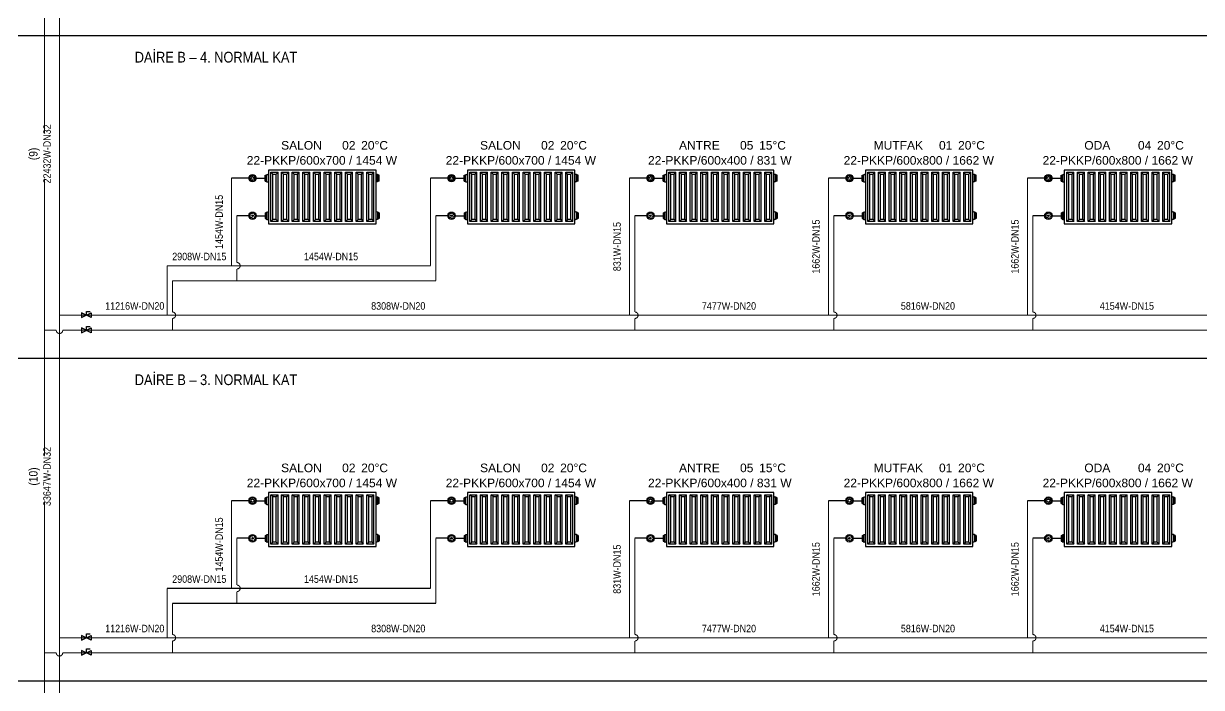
# Model space of a CAD drawing. Header units: centimetres. Extents: x -61 to 10101, y -10257 to 1521.
# Drawn here: x 3267 to 4362, y -3006 to -2389 of the extents above; entities that cross this region are included whole.
import ezdxf
from ezdxf.enums import TextEntityAlignment as Align

# ---------------------------------------------------------------- set-up
doc = ezdxf.new("R2010")
doc.units = ezdxf.units.CM
doc.linetypes.add('DASHED', pattern=[1.524, 1.27, -0.254])
doc.linetypes.add('ISITMA DONUS HATTI', pattern=[1.66, 1.57, -0.02, -0.07])
for name, color, linetype in [('MTY-ISITMA-DONUS-BORU', 30, 'ISITMA DONUS HATTI'), ('MTY-ISITMA-GIDIS-BORU', 10, 'Continuous'), ('MTY-RADYATÖR', 2, 'Continuous'), ('MTY-VANA', 1, 'Continuous'), ('ROTAS-ISITMA-CAP', 41, 'Continuous'), ('ROTAS-ISITMA-DONUS', 30, 'DASHED'), ('ROTAS-ISITMA-GIDIS', 10, 'Continuous'), ('ROTAS-KAT-BANDI', 8, 'Continuous'), ('ROTAS-KRITIK', 1, 'Continuous'), ('ROTAS-MASKE', 7, 'Continuous'), ('ROTAS-RADYATOR', 2, 'Continuous'), ('ROTAS-VANA', 1, 'Continuous'), ('ROTAS-YAZI', 7, 'Continuous')]:
    doc.layers.add(name, color=color, linetype=linetype)
doc.styles.add('MTYCAPLT', font='arial.ttf', dxfattribs={"width": 0.65, "height": 1})
doc.styles.add('ROTAS', font='arial.ttf')

# ---------------------------------------------------------------- blocks, each defined once
blk = doc.blocks.new('MTY-RADYATOR KOLON')
at = {"layer": 'MTY-ISITMA-DONUS-BORU'}
for p, q in [((11, 22.5), (0, 22.5)), ((17.9, 22.5), (26.3, 22.5))]:
    blk.add_line(p, q, dxfattribs=at)
at = {"layer": 'MTY-ISITMA-GIDIS-BORU'}
for p, q in [((11, 57.5), (-5, 57.5)), ((17.9, 57.5), (26.3, 57.5))]:
    blk.add_line(p, q, dxfattribs=at)
at = {"layer": 'MTY-RADYATÖR', "color": 15}
for p, q in [((11.7, 57.5), (12.5, 57.5)), ((12.3, 58.4), (11.9, 58.5)), ((12.3, 56.6), (11.9, 56.5)), ((12.8, 59.1), (12.5, 59.4)), ((12.8, 55.9), (12.5, 55.6)), ((13.4, 60), (13.6, 59.6)), ((13.4, 55), (13.6, 55.4)), ((14.5, 60.2), (14.5, 59.4)), ((14.5, 54.8), (14.5, 55.6)), ((15.5, 60), (15.3, 59.6)), ((15.5, 55), (15.3, 55.4)), ((16.1, 59.1), (16.4, 59.4)), ((16.1, 55.9), (16.4, 55.6)), ((17.2, 57.5), (16.4, 57.5)), ((16.6, 58.4), (17, 58.5)), ((16.6, 56.6), (17, 56.5)), ((26.3, 60.2), (27.2, 60.2)), ((26.3, 58.8), (26.3, 60.2)), ((26.3, 58.8), (27.2, 58.8)), ((26.3, 56.2), (26.3, 58.8)), ((26.3, 56.2), (27.2, 56.2)), ((26.3, 54.8), (26.3, 56.2)), ((26.3, 54.8), (27.2, 54.8)), ((27.2, 60.2), (27.2, 60.7)), ((27.2, 60.7), (27.8, 60.7)), ((27.2, 58.8), (27.2, 60.2)), ((27.2, 56.2), (27.2, 58.8)), ((27.2, 54.8), (27.2, 56.2)), ((27.2, 54.3), (27.2, 54.8)), ((27.8, 60.9), (28.8, 61)), ((27.8, 60.7), (27.8, 60.9)), ((27.8, 54.3), (27.8, 60.7)), ((31.6, 17.2), (31.6, 63)), ((31.6, 63), (38.2, 63)), ((33.4, 61.3), (31.6, 63)), ((33.4, 19), (33.4, 61.3)), ((33.4, 61.3), (36.5, 61.3)), ((36.5, 61.3), (38.2, 63)), ((36.5, 19), (36.5, 61.3)), ((38.2, 17.2), (38.2, 63)), ((41.5, 17.2), (41.5, 63)), ((43.3, 61.3), (41.5, 63)), ((41.5, 63), (48.1, 63)), ((43.3, 19), (43.3, 61.3)), ((43.3, 61.3), (46.4, 61.3)), ((46.4, 61.3), (48.1, 63)), ((46.4, 19), (46.4, 61.3)), ((48.1, 17.2), (48.1, 63)), ((51.5, 17.2), (51.5, 63)), ((53.2, 61.3), (51.5, 63)), ((51.5, 63), (58, 63)), ((53.2, 19), (53.2, 61.3)), ((53.2, 61.3), (56.3, 61.3)), ((56.3, 61.3), (58, 63)), ((56.3, 19), (56.3, 61.3)), ((58, 17.2), (58, 63)), ((61.4, 17.2), (61.4, 63)), ((61.4, 63), (67.9, 63)), ((63.1, 61.3), (61.4, 63)), ((63.1, 19), (63.1, 61.3)), ((63.1, 61.3), (66.2, 61.3)), ((66.2, 61.3), (67.9, 63)), ((66.2, 19), (66.2, 61.3)), ((67.9, 17.2), (67.9, 63)), ((71.3, 17.2), (71.3, 63)), ((71.3, 63), (77.8, 63)), ((73, 61.3), (71.3, 63)), ((73, 19), (73, 61.3)), ((73, 61.3), (76.1, 61.3)), ((76.1, 61.3), (77.8, 63)), ((76.1, 19), (76.1, 61.3)), ((77.8, 17.2), (77.8, 63)), ((81.2, 17.2), (81.2, 63)), ((81.2, 63), (87.7, 63)), ((82.9, 61.3), (81.2, 63)), ((82.9, 19), (82.9, 61.3)), ((82.9, 61.3), (86, 61.3)), ((86, 61.3), (87.7, 63)), ((86, 19), (86, 61.3)), ((87.7, 17.2), (87.7, 63)), ((91.1, 17.2), (91.1, 63)), ((91.1, 63), (97.6, 63)), ((92.8, 61.3), (91.1, 63)), ((92.8, 19), (92.8, 61.3)), ((92.8, 61.3), (95.9, 61.3)), ((95.9, 61.3), (97.6, 63)), ((95.9, 19), (95.9, 61.3)), ((97.6, 17.2), (97.6, 63)), ((101, 17.2), (101, 63)), ((101, 63), (107.5, 63)), ((102.7, 61.3), (101, 63)), ((102.7, 19), (102.7, 61.3)), ((102.7, 61.3), (105.8, 61.3)), ((105.8, 61.3), (107.5, 63)), ((105.8, 19), (105.8, 61.3)), ((107.5, 17.2), (107.5, 63)), ((110.9, 17.2), (110.9, 63)), ((110.9, 63), (117.4, 63)), ((112.6, 61.3), (110.9, 63)), ((112.6, 19), (112.6, 61.3)), ((112.6, 61.3), (115.7, 61.3)), ((115.7, 61.3), (117.4, 63)), ((115.7, 19), (115.7, 61.3)), ((117.4, 17.2), (117.4, 63)), ((120.8, 17.2), (120.8, 63)), ((120.8, 63), (127.3, 63)), ((122.5, 61.3), (120.8, 63)), ((122.5, 19), (122.5, 61.3)), ((122.5, 61.3), (125.6, 61.3)), ((125.6, 61.3), (127.3, 63)), ((125.6, 19), (125.6, 61.3)), ((127.3, 17.2), (127.3, 63)), ((130.8, 60.9), (129.8, 61)), ((130.8, 60.7), (130.8, 60.9)), ((130.8, 54.3), (130.8, 60.7)), ((131.4, 60.7), (130.8, 60.7)), ((131.4, 60.2), (131.4, 60.7)), ((132.3, 60.2), (131.4, 60.2)), ((131.4, 58.8), (131.4, 60.2)), ((132.3, 58.8), (131.4, 58.8)), ((131.4, 56.2), (131.4, 58.8)), ((132.3, 56.2), (131.4, 56.2)), ((131.4, 54.8), (131.4, 56.2)), ((132.3, 54.8), (131.4, 54.8)), ((131.4, 54.3), (131.4, 54.8)), ((132.3, 58.8), (132.3, 60.2)), ((132.3, 56.2), (132.3, 58.8)), ((132.3, 54.8), (132.3, 56.2)), ((27.2, 54.3), (27.8, 54.3)), ((27.8, 54.1), (27.8, 54.3)), ((27.8, 54.1), (28.8, 54)), ((130.8, 54.1), (129.8, 54)), ((131.4, 54.3), (130.8, 54.3)), ((130.8, 54.1), (130.8, 54.3)), ((15.2, 22.5), (13.8, 22.5)), ((26.3, 25.2), (27.2, 25.2)), ((26.3, 25.2), (26.3, 23.8)), ((26.3, 23.8), (27.2, 23.8)), ((26.3, 23.8), (26.3, 21.2)), ((27.2, 25.7), (27.8, 25.7)), ((27.2, 25.7), (27.2, 25.2)), ((27.2, 25.2), (27.2, 23.8)), ((27.2, 23.8), (27.2, 21.2)), ((27.8, 25.9), (28.8, 26)), ((27.8, 25.9), (27.8, 25.7)), ((27.8, 25.7), (27.8, 19.3)), ((130.8, 25.9), (129.8, 26)), ((130.8, 25.9), (130.8, 25.7)), ((130.8, 25.7), (130.8, 19.3)), ((131.4, 25.7), (130.8, 25.7)), ((131.4, 25.7), (131.4, 25.2)), ((132.3, 25.2), (131.4, 25.2)), ((131.4, 25.2), (131.4, 23.8)), ((132.3, 23.8), (131.4, 23.8)), ((131.4, 23.8), (131.4, 21.2)), ((132.3, 25.2), (132.3, 23.8)), ((132.3, 23.8), (132.3, 21.2)), ((26.3, 21.2), (27.2, 21.2)), ((26.3, 21.2), (26.3, 19.8)), ((26.3, 19.8), (27.2, 19.8)), ((27.2, 21.2), (27.2, 19.8)), ((27.2, 19.8), (27.2, 19.3)), ((27.2, 19.3), (27.8, 19.3)), ((27.8, 19.3), (27.8, 19.1)), ((27.8, 19.1), (28.8, 19)), ((33.4, 19), (31.6, 17.2)), ((38.2, 17.2), (31.6, 17.2)), ((36.5, 19), (33.4, 19)), ((36.5, 19), (38.2, 17.2)), ((43.3, 19), (41.5, 17.2)), ((48.1, 17.2), (41.5, 17.2)), ((46.4, 19), (43.3, 19)), ((46.4, 19), (48.1, 17.2)), ((53.2, 19), (51.5, 17.2)), ((58, 17.2), (51.5, 17.2)), ((56.3, 19), (53.2, 19)), ((56.3, 19), (58, 17.2)), ((63.1, 19), (61.4, 17.2)), ((67.9, 17.2), (61.4, 17.2)), ((66.2, 19), (63.1, 19)), ((66.2, 19), (67.9, 17.2)), ((73, 19), (71.3, 17.2)), ((77.8, 17.2), (71.3, 17.2)), ((76.1, 19), (73, 19)), ((76.1, 19), (77.8, 17.2)), ((82.9, 19), (81.2, 17.2)), ((87.7, 17.2), (81.2, 17.2)), ((86, 19), (82.9, 19)), ((86, 19), (87.7, 17.2)), ((92.8, 19), (91.1, 17.2)), ((97.6, 17.2), (91.1, 17.2)), ((95.9, 19), (92.8, 19)), ((95.9, 19), (97.6, 17.2)), ((102.7, 19), (101, 17.2)), ((107.5, 17.2), (101, 17.2)), ((105.8, 19), (102.7, 19)), ((105.8, 19), (107.5, 17.2)), ((112.6, 19), (110.9, 17.2)), ((117.4, 17.2), (110.9, 17.2)), ((115.7, 19), (112.6, 19)), ((115.7, 19), (117.4, 17.2)), ((122.5, 19), (120.8, 17.2)), ((127.3, 17.2), (120.8, 17.2)), ((125.6, 19), (122.5, 19)), ((125.6, 19), (127.3, 17.2)), ((130.8, 19.1), (129.8, 19)), ((130.8, 19.3), (130.8, 19.1)), ((131.4, 19.3), (130.8, 19.3)), ((132.3, 21.2), (131.4, 21.2)), ((131.4, 21.2), (131.4, 19.8)), ((132.3, 19.8), (131.4, 19.8)), ((131.4, 19.8), (131.4, 19.3)), ((132.3, 21.2), (132.3, 19.8))]:
    blk.add_line(p, q, dxfattribs=at)
blk.add_lwpolyline([(129.3, 65), (29.3, 65), (29.3, 15), (129.3, 15)], close=True, dxfattribs=at)
for centre, radius in [((14.5, 57.5), 3.45), ((14.5, 57.5), 2.72), ((14.5, 57.5), 1.41), ((14.5, 22.5), 3.45), ((14.5, 22.5), 0.697)]:
    blk.add_circle(centre, radius, dxfattribs=at)
for centre, radius, start, end in [((28.7, 61.6), 0.575, 274, 350), ((129.8, 61.6), 0.575, 190, 266), ((28.7, 53.4), 0.575, 10, 86), ((129.8, 53.4), 0.575, 94, 170), ((12.6, 23.9), 0.622, 108, 180), ((10.3, 22.5), 2.15, 320.2532, 39.7468), ((12.5, 28.5), 4.01, 267.9571, 308.0429), ((15.2, 24.7), 0.622, 36, 108), ((18.5, 25.4), 2.8, 186.5365, 245.4635), ((18.3, 19.7), 2.6, 112.1116, 175.8884), ((16.8, 22.5), 0.622, 324, 36), ((28.7, 26.6), 0.575, 274, 350), ((129.8, 26.6), 0.575, 190, 266), ((12.6, 21.1), 0.622, 180, 252), ((13.1, 18.2), 2.44, 37.6114, 106.3886), ((15.2, 20.3), 0.622, 252, 324), ((28.7, 18.4), 0.575, 10, 86), ((129.8, 18.4), 0.575, 94, 170)]:
    blk.add_arc(centre, radius, start, end, dxfattribs=at)
at = {"layer": 'MTY-RADYATÖR', "color": 2, "style": 'MTYCAPLT', "width": 0.65}
for tag, p, height in [('MAHAL_001', (63.5, 86), 10), ('RAD_001', (69.6, 72.5), 10), ('NO_001', (33.9, 42.2), 15), ('DERECE_001', (86.3, 32.4), 10)]:
    blk.add_attdef(tag, p, '', height=height, dxfattribs=at)
blk = doc.blocks.new('MTY-KURESEL VANA')
at = {"layer": 'MTY-VANA'}
for p, q in [((0, 0), (0, 8)), ((0, 8), (8, 8))]:
    blk.add_line(p, q, dxfattribs=at)
blk.add_lwpolyline([(-10, 5), (-10, -5), (10, 5), (10, -5), (-10, 5)], dxfattribs=at)
at = {"layer": 'MTY-VANA', "style": 'MTYCAPLT', "width": 0.65}
blk.add_attdef('CAP', text='', height=10, dxfattribs=at).set_placement((-1.1, 0), align=Align.CENTER)

msp = doc.modelspace()

# ---------------------------------------------------------------- linework, layer by layer
at = {"layer": 'ROTAS-ISITMA-DONUS', "ltscale": 12, "const_width": 1}
for points in [[(3286, -4130), (3286, -3973, -1), (3286, -3967), (3286, -1955)], [(3465, -2628), (3465, -2617, 1), (3465, -2611), (3465, -2567.5)], [(3835, -2674), (3835, -2663, 1), (3835, -2657), (3835, -2567.5)], [(4020, -2674), (4020, -2663, 1), (4020, -2657), (4020, -2567.5)], [(4205, -2674), (4205, -2663, 1), (4205, -2657), (4205, -2567.5)], [(3405, -2674), (3405, -2663, 1), (3405, -2657), (3405, -2628)], [(3286, -2674), (3297, -2674, 1), (3303, -2674), (3340, -2674)], [(3465, -2928), (3465, -2917, 1), (3465, -2911), (3465, -2867.5)], [(3835, -2974), (3835, -2963, 1), (3835, -2957), (3835, -2867.5)], [(4020, -2974), (4020, -2963, 1), (4020, -2957), (4020, -2867.5)], [(4205, -2974), (4205, -2963, 1), (4205, -2957), (4205, -2867.5)], [(3405, -2974), (3405, -2963, 1), (3405, -2957), (3405, -2928)], [(3286, -2974), (3297, -2974, 1), (3303, -2974), (3340, -2974)]]:
    msp.add_lwpolyline(points, format="xyb", dxfattribs=at)
for points in [[(3650, -2628), (3650, -2567.5)], [(3405, -2628), (3650, -2628)], [(3340, -2674), (4760, -2674)], [(3650, -2928), (3650, -2867.5)], [(3405, -2928), (3650, -2928)], [(3340, -2974), (4760, -2974)]]:
    msp.add_lwpolyline(points, dxfattribs=at)
at = {"layer": 'ROTAS-ISITMA-GIDIS', "const_width": 1}
for points in [[(3300, -3970), (3300, -1940)], [(3460, -2614), (3460, -2532.5)], [(3645, -2614), (3645, -2532.5)], [(3830, -2660), (3830, -2532.5)], [(4015, -2660), (4015, -2532.5)], [(4200, -2660), (4200, -2532.5)], [(3400, -2660), (3400, -2614)], [(3400, -2614), (3645, -2614)], [(3300, -2660), (3340, -2660)], [(3340, -2660), (4755, -2660)], [(3460, -2914), (3460, -2832.5)], [(3645, -2914), (3645, -2832.5)], [(3830, -2960), (3830, -2832.5)], [(4015, -2960), (4015, -2832.5)], [(4200, -2960), (4200, -2832.5)], [(3400, -2960), (3400, -2914)], [(3400, -2914), (3645, -2914)], [(3300, -2960), (3340, -2960)], [(3340, -2960), (4755, -2960)]]:
    msp.add_lwpolyline(points, dxfattribs=at)
at = {"layer": 'ROTAS-KAT-BANDI'}
for points in [[(0, -2400), (5400, -2400)], [(0, -2700), (5400, -2700)], [(0, -3000), (5400, -3000)]]:
    msp.add_lwpolyline(points, dxfattribs=at)

# ---------------------------------------------------------------- block references
at = {"layer": 'ROTAS-VANA', "xscale": 0.45, "yscale": 0.45}
for p in [(3325, -2660), (3325, -2674), (3325, -2960), (3325, -2974)]:
    msp.add_blockref('MTY-KURESEL VANA', p, dxfattribs=at)

# ---------------------------------------------------------------- wipeouts: each hides what was drawn before it
for points in [[(3367.5, -2430.5), (3489.8, -2430.5), (3489.8, -2415.5), (3367.5, -2415.5)], [(3482.4, -2522), (3601.6, -2522), (3601.6, -2510), (3482.4, -2510)], [(3667.4, -2522), (3786.6, -2522), (3786.6, -2510), (3667.4, -2510)], [(3854.8, -2522), (3969.2, -2522), (3969.2, -2510), (3854.8, -2510)], [(4037.4, -2522), (4156.6, -2522), (4156.6, -2510), (4037.4, -2510)], [(4222.4, -2522), (4341.6, -2522), (4341.6, -2510), (4222.4, -2510)], [(3367.5, -2730.5), (3489.8, -2730.5), (3489.8, -2715.5), (3367.5, -2715.5)], [(3482.4, -2822), (3601.6, -2822), (3601.6, -2810), (3482.4, -2810)], [(3667.4, -2822), (3786.6, -2822), (3786.6, -2810), (3667.4, -2810)], [(3854.8, -2822), (3969.2, -2822), (3969.2, -2810), (3854.8, -2810)], [(4037.4, -2822), (4156.6, -2822), (4156.6, -2810), (4037.4, -2810)], [(4222.4, -2822), (4341.6, -2822), (4341.6, -2810), (4222.4, -2810)]]:
    msp.add_wipeout(points).dxf.layer = 'ROTAS-MASKE'

# ---------------------------------------------------------------- next in the draw order: texts
at = {"layer": 'ROTAS-YAZI', "style": 'ROTAS', "width": 0.85}
for s, p in [('DAİRE B – 4. NORMAL KAT', (3370, -2428)), ('DAİRE B – 3. NORMAL KAT', (3370, -2728))]:
    msp.add_text(s, height=10, dxfattribs=at).set_placement(p, align=Align.BOTTOM_LEFT)

# ---------------------------------------------------------------- next in the draw order: wipeouts: each hides what was drawn before it
for points in [[(3295.8, -2533.1), (3295.8, -2490.4), (3285.2, -2490.4), (3285.2, -2533.1)], [(3509, -2508), (3537, -2508), (3537, -2496), (3509, -2496)], [(3560.2, -2508), (3573.8, -2508), (3573.8, -2496), (3560.2, -2496)], [(3579.4, -2508), (3602.6, -2508), (3602.6, -2496), (3579.4, -2496)], [(3694, -2508), (3722, -2508), (3722, -2496), (3694, -2496)], [(3745.2, -2508), (3758.8, -2508), (3758.8, -2496), (3745.2, -2496)], [(3764.4, -2508), (3787.6, -2508), (3787.6, -2496), (3764.4, -2496)], [(3879, -2508), (3907, -2508), (3907, -2496), (3879, -2496)], [(3930.2, -2508), (3943.8, -2508), (3943.8, -2496), (3930.2, -2496)], [(3949.4, -2508), (3972.6, -2508), (3972.6, -2496), (3949.4, -2496)], [(4061.6, -2508), (4094.4, -2508), (4094.4, -2496), (4061.6, -2496)], [(4115.2, -2508), (4128.8, -2508), (4128.8, -2496), (4115.2, -2496)], [(4134.4, -2508), (4157.6, -2508), (4157.6, -2496), (4134.4, -2496)], [(4253.8, -2508), (4272.2, -2508), (4272.2, -2496), (4253.8, -2496)], [(4300.2, -2508), (4313.8, -2508), (4313.8, -2496), (4300.2, -2496)], [(4319.4, -2508), (4342.6, -2508), (4342.6, -2496), (4319.4, -2496)], [(3531.2, -2612.8), (3570.3, -2612.8), (3570.3, -2602.2), (3531.2, -2602.2)], [(3346.9, -2658.8), (3389.6, -2658.8), (3389.6, -2648.2), (3346.9, -2648.2)], [(3593.7, -2658.8), (3632.8, -2658.8), (3632.8, -2648.2), (3593.7, -2648.2)], [(3901.2, -2658.8), (3940.3, -2658.8), (3940.3, -2648.2), (3901.2, -2648.2)], [(4086.1, -2658.8), (4125.4, -2658.8), (4125.4, -2648.2), (4086.1, -2648.2)], [(4271.1, -2658.8), (4310.4, -2658.8), (4310.4, -2648.2), (4271.1, -2648.2)], [(3295.8, -2833.1), (3295.8, -2790.4), (3285.2, -2790.4), (3285.2, -2833.1)], [(3509, -2808), (3537, -2808), (3537, -2796), (3509, -2796)], [(3560.2, -2808), (3573.8, -2808), (3573.8, -2796), (3560.2, -2796)], [(3579.4, -2808), (3602.6, -2808), (3602.6, -2796), (3579.4, -2796)], [(3694, -2808), (3722, -2808), (3722, -2796), (3694, -2796)], [(3745.2, -2808), (3758.8, -2808), (3758.8, -2796), (3745.2, -2796)], [(3764.4, -2808), (3787.6, -2808), (3787.6, -2796), (3764.4, -2796)], [(3879, -2808), (3907, -2808), (3907, -2796), (3879, -2796)], [(3930.2, -2808), (3943.8, -2808), (3943.8, -2796), (3930.2, -2796)], [(3949.4, -2808), (3972.6, -2808), (3972.6, -2796), (3949.4, -2796)], [(4061.6, -2808), (4094.4, -2808), (4094.4, -2796), (4061.6, -2796)], [(4115.2, -2808), (4128.8, -2808), (4128.8, -2796), (4115.2, -2796)], [(4134.4, -2808), (4157.6, -2808), (4157.6, -2796), (4134.4, -2796)], [(4253.8, -2808), (4272.2, -2808), (4272.2, -2796), (4253.8, -2796)], [(4300.2, -2808), (4313.8, -2808), (4313.8, -2796), (4300.2, -2796)], [(4319.4, -2808), (4342.6, -2808), (4342.6, -2796), (4319.4, -2796)], [(3531.2, -2912.8), (3570.3, -2912.8), (3570.3, -2902.2), (3531.2, -2902.2)], [(3346.9, -2958.8), (3389.6, -2958.8), (3389.6, -2948.2), (3346.9, -2948.2)], [(3593.7, -2958.8), (3632.8, -2958.8), (3632.8, -2948.2), (3593.7, -2948.2)], [(3901.2, -2958.8), (3940.3, -2958.8), (3940.3, -2948.2), (3901.2, -2948.2)], [(4086.1, -2958.8), (4125.4, -2958.8), (4125.4, -2948.2), (4086.1, -2948.2)], [(4271.1, -2958.8), (4310.4, -2958.8), (4310.4, -2948.2), (4271.1, -2948.2)]]:
    msp.add_wipeout(points).dxf.layer = 'ROTAS-MASKE'

# ---------------------------------------------------------------- next in the draw order: block references
at = {"layer": 'ROTAS-RADYATOR'}
ref = msp.add_blockref('MTY-RADYATOR KOLON', (3465, -2590), dxfattribs=at)
ref.add_attrib('RAD_001', '22-PKKP/600x700 / 1454 W', dxfattribs={"layer": 'MTY-RADYATÖR', "color": 2, "height": 8, "style": 'MTYCAPLT'}).set_placement((3544, -2516), align=Align.MIDDLE_CENTER)
ref.add_attrib('NO_001', '02', dxfattribs={"layer": 'MTY-RADYATÖR', "color": 2, "height": 8, "style": 'MTYCAPLT'}).set_placement((3569, -2502), align=Align.MIDDLE_CENTER)
ref.add_attrib('DERECE_001', '20°C', dxfattribs={"layer": 'MTY-RADYATÖR', "color": 2, "height": 8, "style": 'MTYCAPLT'}).set_placement((3593, -2502), align=Align.MIDDLE_CENTER)
ref.add_attrib('MAHAL_001', 'SALON', dxfattribs={"layer": 'MTY-RADYATÖR', "color": 2, "height": 8, "style": 'MTYCAPLT'}).set_placement((3525, -2502), align=Align.MIDDLE_CENTER)
ref = msp.add_blockref('MTY-RADYATOR KOLON', (3650, -2590), dxfattribs=at)
ref.add_attrib('RAD_001', '22-PKKP/600x700 / 1454 W', dxfattribs={"layer": 'MTY-RADYATÖR', "color": 2, "height": 8, "style": 'MTYCAPLT'}).set_placement((3729, -2516), align=Align.MIDDLE_CENTER)
ref.add_attrib('NO_001', '02', dxfattribs={"layer": 'MTY-RADYATÖR', "color": 2, "height": 8, "style": 'MTYCAPLT'}).set_placement((3754, -2502), align=Align.MIDDLE_CENTER)
ref.add_attrib('DERECE_001', '20°C', dxfattribs={"layer": 'MTY-RADYATÖR', "color": 2, "height": 8, "style": 'MTYCAPLT'}).set_placement((3778, -2502), align=Align.MIDDLE_CENTER)
ref.add_attrib('MAHAL_001', 'SALON', dxfattribs={"layer": 'MTY-RADYATÖR', "color": 2, "height": 8, "style": 'MTYCAPLT'}).set_placement((3710, -2502), align=Align.MIDDLE_CENTER)
ref = msp.add_blockref('MTY-RADYATOR KOLON', (3835, -2590), dxfattribs=at)
ref.add_attrib('RAD_001', '22-PKKP/600x400 / 831 W', dxfattribs={"layer": 'MTY-RADYATÖR', "color": 2, "height": 8, "style": 'MTYCAPLT'}).set_placement((3914, -2516), align=Align.MIDDLE_CENTER)
ref.add_attrib('NO_001', '05', dxfattribs={"layer": 'MTY-RADYATÖR', "color": 2, "height": 8, "style": 'MTYCAPLT'}).set_placement((3939, -2502), align=Align.MIDDLE_CENTER)
ref.add_attrib('DERECE_001', '15°C', dxfattribs={"layer": 'MTY-RADYATÖR', "color": 2, "height": 8, "style": 'MTYCAPLT'}).set_placement((3963, -2502), align=Align.MIDDLE_CENTER)
ref.add_attrib('MAHAL_001', 'ANTRE', dxfattribs={"layer": 'MTY-RADYATÖR', "color": 2, "height": 8, "style": 'MTYCAPLT'}).set_placement((3895, -2502), align=Align.MIDDLE_CENTER)
ref = msp.add_blockref('MTY-RADYATOR KOLON', (4020, -2590), dxfattribs=at)
ref.add_attrib('RAD_001', '22-PKKP/600x800 / 1662 W', dxfattribs={"layer": 'MTY-RADYATÖR', "color": 2, "height": 8, "style": 'MTYCAPLT'}).set_placement((4099, -2516), align=Align.MIDDLE_CENTER)
ref.add_attrib('NO_001', '01', dxfattribs={"layer": 'MTY-RADYATÖR', "color": 2, "height": 8, "style": 'MTYCAPLT'}).set_placement((4124, -2502), align=Align.MIDDLE_CENTER)
ref.add_attrib('DERECE_001', '20°C', dxfattribs={"layer": 'MTY-RADYATÖR', "color": 2, "height": 8, "style": 'MTYCAPLT'}).set_placement((4148, -2502), align=Align.MIDDLE_CENTER)
ref.add_attrib('MAHAL_001', 'MUTFAK', dxfattribs={"layer": 'MTY-RADYATÖR', "color": 2, "height": 8, "style": 'MTYCAPLT'}).set_placement((4080, -2502), align=Align.MIDDLE_CENTER)
ref = msp.add_blockref('MTY-RADYATOR KOLON', (4205, -2590), dxfattribs=at)
ref.add_attrib('RAD_001', '22-PKKP/600x800 / 1662 W', dxfattribs={"layer": 'MTY-RADYATÖR', "color": 2, "height": 8, "style": 'MTYCAPLT'}).set_placement((4284, -2516), align=Align.MIDDLE_CENTER)
ref.add_attrib('NO_001', '04', dxfattribs={"layer": 'MTY-RADYATÖR', "color": 2, "height": 8, "style": 'MTYCAPLT'}).set_placement((4309, -2502), align=Align.MIDDLE_CENTER)
ref.add_attrib('DERECE_001', '20°C', dxfattribs={"layer": 'MTY-RADYATÖR', "color": 2, "height": 8, "style": 'MTYCAPLT'}).set_placement((4333, -2502), align=Align.MIDDLE_CENTER)
ref.add_attrib('MAHAL_001', 'ODA', dxfattribs={"layer": 'MTY-RADYATÖR', "color": 2, "height": 8, "style": 'MTYCAPLT'}).set_placement((4265, -2502), align=Align.MIDDLE_CENTER)
ref = msp.add_blockref('MTY-RADYATOR KOLON', (3465, -2890), dxfattribs=at)
ref.add_attrib('RAD_001', '22-PKKP/600x700 / 1454 W', dxfattribs={"layer": 'MTY-RADYATÖR', "color": 2, "height": 8, "style": 'MTYCAPLT'}).set_placement((3544, -2816), align=Align.MIDDLE_CENTER)
ref.add_attrib('NO_001', '02', dxfattribs={"layer": 'MTY-RADYATÖR', "color": 2, "height": 8, "style": 'MTYCAPLT'}).set_placement((3569, -2802), align=Align.MIDDLE_CENTER)
ref.add_attrib('DERECE_001', '20°C', dxfattribs={"layer": 'MTY-RADYATÖR', "color": 2, "height": 8, "style": 'MTYCAPLT'}).set_placement((3593, -2802), align=Align.MIDDLE_CENTER)
ref.add_attrib('MAHAL_001', 'SALON', dxfattribs={"layer": 'MTY-RADYATÖR', "color": 2, "height": 8, "style": 'MTYCAPLT'}).set_placement((3525, -2802), align=Align.MIDDLE_CENTER)
ref = msp.add_blockref('MTY-RADYATOR KOLON', (3650, -2890), dxfattribs=at)
ref.add_attrib('RAD_001', '22-PKKP/600x700 / 1454 W', dxfattribs={"layer": 'MTY-RADYATÖR', "color": 2, "height": 8, "style": 'MTYCAPLT'}).set_placement((3729, -2816), align=Align.MIDDLE_CENTER)
ref.add_attrib('NO_001', '02', dxfattribs={"layer": 'MTY-RADYATÖR', "color": 2, "height": 8, "style": 'MTYCAPLT'}).set_placement((3754, -2802), align=Align.MIDDLE_CENTER)
ref.add_attrib('DERECE_001', '20°C', dxfattribs={"layer": 'MTY-RADYATÖR', "color": 2, "height": 8, "style": 'MTYCAPLT'}).set_placement((3778, -2802), align=Align.MIDDLE_CENTER)
ref.add_attrib('MAHAL_001', 'SALON', dxfattribs={"layer": 'MTY-RADYATÖR', "color": 2, "height": 8, "style": 'MTYCAPLT'}).set_placement((3710, -2802), align=Align.MIDDLE_CENTER)
ref = msp.add_blockref('MTY-RADYATOR KOLON', (3835, -2890), dxfattribs=at)
ref.add_attrib('RAD_001', '22-PKKP/600x400 / 831 W', dxfattribs={"layer": 'MTY-RADYATÖR', "color": 2, "height": 8, "style": 'MTYCAPLT'}).set_placement((3914, -2816), align=Align.MIDDLE_CENTER)
ref.add_attrib('NO_001', '05', dxfattribs={"layer": 'MTY-RADYATÖR', "color": 2, "height": 8, "style": 'MTYCAPLT'}).set_placement((3939, -2802), align=Align.MIDDLE_CENTER)
ref.add_attrib('DERECE_001', '15°C', dxfattribs={"layer": 'MTY-RADYATÖR', "color": 2, "height": 8, "style": 'MTYCAPLT'}).set_placement((3963, -2802), align=Align.MIDDLE_CENTER)
ref.add_attrib('MAHAL_001', 'ANTRE', dxfattribs={"layer": 'MTY-RADYATÖR', "color": 2, "height": 8, "style": 'MTYCAPLT'}).set_placement((3895, -2802), align=Align.MIDDLE_CENTER)
ref = msp.add_blockref('MTY-RADYATOR KOLON', (4020, -2890), dxfattribs=at)
ref.add_attrib('RAD_001', '22-PKKP/600x800 / 1662 W', dxfattribs={"layer": 'MTY-RADYATÖR', "color": 2, "height": 8, "style": 'MTYCAPLT'}).set_placement((4099, -2816), align=Align.MIDDLE_CENTER)
ref.add_attrib('NO_001', '01', dxfattribs={"layer": 'MTY-RADYATÖR', "color": 2, "height": 8, "style": 'MTYCAPLT'}).set_placement((4124, -2802), align=Align.MIDDLE_CENTER)
ref.add_attrib('DERECE_001', '20°C', dxfattribs={"layer": 'MTY-RADYATÖR', "color": 2, "height": 8, "style": 'MTYCAPLT'}).set_placement((4148, -2802), align=Align.MIDDLE_CENTER)
ref.add_attrib('MAHAL_001', 'MUTFAK', dxfattribs={"layer": 'MTY-RADYATÖR', "color": 2, "height": 8, "style": 'MTYCAPLT'}).set_placement((4080, -2802), align=Align.MIDDLE_CENTER)
ref = msp.add_blockref('MTY-RADYATOR KOLON', (4205, -2890), dxfattribs=at)
ref.add_attrib('RAD_001', '22-PKKP/600x800 / 1662 W', dxfattribs={"layer": 'MTY-RADYATÖR', "color": 2, "height": 8, "style": 'MTYCAPLT'}).set_placement((4284, -2816), align=Align.MIDDLE_CENTER)
ref.add_attrib('NO_001', '04', dxfattribs={"layer": 'MTY-RADYATÖR', "color": 2, "height": 8, "style": 'MTYCAPLT'}).set_placement((4309, -2802), align=Align.MIDDLE_CENTER)
ref.add_attrib('DERECE_001', '20°C', dxfattribs={"layer": 'MTY-RADYATÖR', "color": 2, "height": 8, "style": 'MTYCAPLT'}).set_placement((4333, -2802), align=Align.MIDDLE_CENTER)
ref.add_attrib('MAHAL_001', 'ODA', dxfattribs={"layer": 'MTY-RADYATÖR', "color": 2, "height": 8, "style": 'MTYCAPLT'}).set_placement((4265, -2802), align=Align.MIDDLE_CENTER)

# ---------------------------------------------------------------- next in the draw order: texts
at = {"layer": 'ROTAS-ISITMA-CAP', "style": 'ROTAS', "width": 0.85}
for s, p in [('22432W-DN32', (3294, -2510)), ('33647W-DN32', (3294, -2810))]:
    msp.add_text(s, height=7, rotation=90, dxfattribs=at).set_placement(p, align=Align.BOTTOM_CENTER)
for s, p in [('1454W-DN15', (3552.5, -2611)), ('11216W-DN20', (3370, -2657)), ('8308W-DN20', (3615, -2657)), ('7477W-DN20', (3922.5, -2657)), ('5816W-DN20', (4107.5, -2657)), ('4154W-DN15', (4292.5, -2657)), ('1454W-DN15', (3552.5, -2911)), ('11216W-DN20', (3370, -2957)), ('8308W-DN20', (3615, -2957)), ('7477W-DN20', (3922.5, -2957)), ('5816W-DN20', (4107.5, -2957)), ('4154W-DN15', (4292.5, -2957))]:
    msp.add_text(s, height=7, dxfattribs=at).set_placement(p, align=Align.BOTTOM_CENTER)

# ---------------------------------------------------------------- next in the draw order: wipeouts: each hides what was drawn before it
for points in [[(3284, -2520.1), (3284, -2503.9), (3272, -2503.9), (3272, -2520.1)], [(3455.8, -2594.6), (3455.8, -2555.4), (3445.2, -2555.4), (3445.2, -2594.6)], [(3825.8, -2615.8), (3825.8, -2580.2), (3815.2, -2580.2), (3815.2, -2615.8)], [(4010.8, -2617.6), (4010.8, -2578.4), (4000.2, -2578.4), (4000.2, -2617.6)], [(4195.8, -2617.6), (4195.8, -2578.4), (4185.2, -2578.4), (4185.2, -2617.6)], [(3284, -2822.2), (3284, -2801.8), (3272, -2801.8), (3272, -2822.2)], [(3455.8, -2894.6), (3455.8, -2855.4), (3445.2, -2855.4), (3445.2, -2894.6)], [(3825.8, -2915.8), (3825.8, -2880.2), (3815.2, -2880.2), (3815.2, -2915.8)], [(4010.8, -2917.6), (4010.8, -2878.4), (4000.2, -2878.4), (4000.2, -2917.6)], [(4195.8, -2917.6), (4195.8, -2878.4), (4185.2, -2878.4), (4185.2, -2917.6)]]:
    msp.add_wipeout(points).dxf.layer = 'ROTAS-MASKE'

# ---------------------------------------------------------------- next in the draw order: texts
for s, p in [('1454W-DN15', (3454, -2573.2)), ('831W-DN15', (3824, -2596.2)), ('1662W-DN15', (4009, -2596.2)), ('1662W-DN15', (4194, -2596.2)), ('1454W-DN15', (3454, -2873.2)), ('831W-DN15', (3824, -2896.2)), ('1662W-DN15', (4009, -2896.2)), ('1662W-DN15', (4194, -2896.2))]:
    msp.add_text(s, height=7, rotation=90, dxfattribs=at).set_placement(p, align=Align.BOTTOM_CENTER)
at = {"layer": 'ROTAS-KRITIK', "style": 'ROTAS', "width": 0.85}
for s, p in [('(9)', (3282, -2510)), ('(10)', (3282, -2810))]:
    msp.add_text(s, height=8, rotation=90, dxfattribs=at).set_placement(p, align=Align.BOTTOM_CENTER)

# ---------------------------------------------------------------- next in the draw order: wipeouts: each hides what was drawn before it
for points in [[(3408.7, -2612.8), (3447.8, -2612.8), (3447.8, -2602.2), (3408.7, -2602.2)], [(3408.7, -2912.8), (3447.8, -2912.8), (3447.8, -2902.2), (3408.7, -2902.2)]]:
    msp.add_wipeout(points).dxf.layer = 'ROTAS-MASKE'

# ---------------------------------------------------------------- next in the draw order: texts
at = {"layer": 'ROTAS-ISITMA-CAP', "style": 'ROTAS', "width": 0.85}
for p in [(3430, -2611), (3430, -2911)]:
    msp.add_text('2908W-DN15', height=7, dxfattribs=at).set_placement(p, align=Align.BOTTOM_CENTER)

doc.saveas('drawing.dxf')
